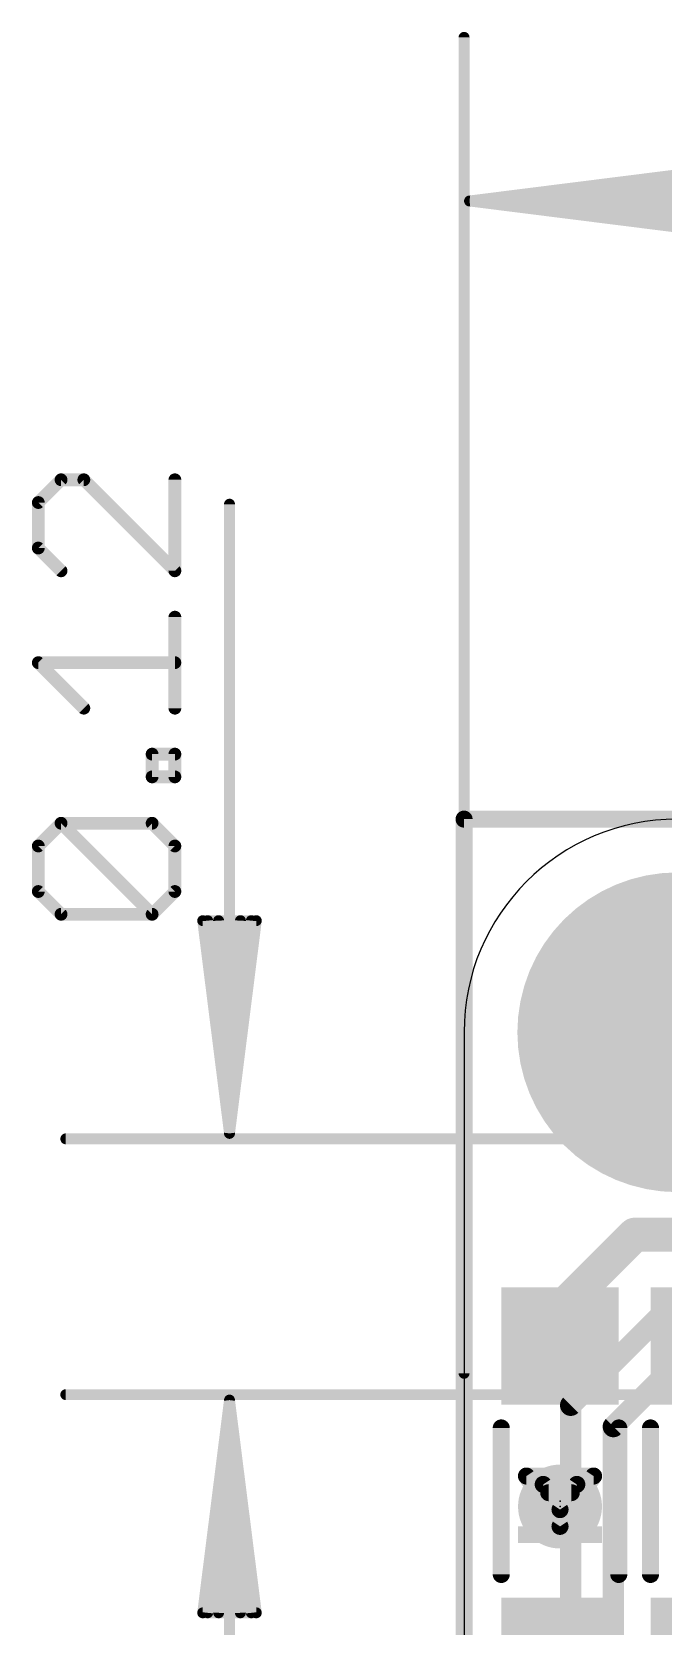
# Model space of a CAD drawing. Extents: x -6 to 62.2, y -4.9 to 32.6.
# Drawn here: x -5.15 to 2.37, y 13.24 to 32.24 of the extents above; entities that cross this region are included whole.
import ezdxf

# ---------------------------------------------------------------- set-up
doc = ezdxf.new("R2010")
doc.units = 0
for name, color, linetype in [('1', 12, 'CONTINUOUS'), ('16', 132, 'CONTINUOUS'), ('17', 110, 'CONTINUOUS'), ('20', 53, 'CONTINUOUS'), ('21', 40, 'CONTINUOUS'), ('23', 53, 'CONTINUOUS'), ('47', 253, 'CONTINUOUS')]:
    doc.layers.add(name, color=color, linetype=linetype)

# ---------------------------------------------------------------- blocks, each defined once
blk = doc.blocks.new('RECT')
blk.add_solid([(-0.5, -0.5), (0.5, -0.5), (-0.5, 0.5), (0.5, 0.5)])
blk = doc.blocks.new('PIE')
at = {"const_width": 0.5}
blk.add_lwpolyline([(0, -0.25, 1), (0, 0.25, 1), (0, -0.25)], format="xyb", dxfattribs=at)
blk = doc.blocks.new('ROUNDP')
at = {"const_width": 0.5}
blk.add_lwpolyline([(0, -0.25, 1), (0, 0.25, 1), (0, -0.25)], format="xyb", dxfattribs=at)

msp = doc.modelspace()

# ---------------------------------------------------------------- linework, layer by layer
at = {"layer": '1'}
for points, const_width in [([(0, 22.86), (0, 0)], 0.2032), ([(50.8, 22.86), (0, 22.86)], 0.2032), ([(1.143, 17.018), (2.032, 17.907)], 0.4064), ([(2.032, 17.907), (3.429, 17.907)], 0.4064), ([(1.143, 16.582), (1.143, 17.018)], 0.4064)]:
    msp.add_lwpolyline(points, dxfattribs=dict(at, const_width=const_width))
for points, const_width in [([(0.0508, 22.86, 1), (-0.0508, 22.86)], 0.1016), ([(0, 22.9108, 1), (0, 22.8092)], 0.1016), ([(2.032, 18.0086, 1), (2.032, 17.8054)], 0.2032), ([(2.1038, 17.8352, 1), (1.9602, 17.9788)], 0.2032), ([(1.2446, 17.018, 1), (1.0414, 17.018)], 0.2032), ([(1.0712, 17.0898, 1), (1.2148, 16.9462)], 0.2032), ([(1.0414, 16.582, 1), (1.2446, 16.582)], 0.2032)]:
    msp.add_lwpolyline(points, format="xyb", dxfattribs=dict(at, const_width=const_width))
at = {"layer": '16'}
for points, const_width in [([(0, 0), (0, 22.86)], 0.2032), ([(0, 22.86), (50.8, 22.86)], 0.2032), ([(5.08, 19.685), (1.27, 15.875)], 0.254), ([(5.334, 19.177), (1.778, 15.621)], 0.254), ([(1.27, 15.875), (1.27, 6.35)], 0.254), ([(1.778, 15.621), (1.778, 8.382)], 0.254)]:
    msp.add_lwpolyline(points, dxfattribs=dict(at, const_width=const_width))
for points, const_width in [([(0.0508, 22.86, 1), (-0.0508, 22.86)], 0.1016), ([(0, 22.9108, 1), (0, 22.8092)], 0.1016), ([(1.3335, 15.875, 1), (1.2065, 15.875)], 0.127), ([(1.2251, 15.9199, 1), (1.3149, 15.8301)], 0.127), ([(1.8415, 15.621, 1), (1.7145, 15.621)], 0.127), ([(1.7331, 15.6659, 1), (1.8229, 15.5761)], 0.127)]:
    msp.add_lwpolyline(points, format="xyb", dxfattribs=dict(at, const_width=const_width))
at = {"layer": '20'}
msp.add_line((0, 20.32), (0, 2.54), dxfattribs=at)
msp.add_arc((2.54, 20.32), 2.54, 90, 180, dxfattribs=at)
at = {"layer": '21', "const_width": 0.2032}
for points in [[(0.443, 13.859), (0.443, 15.605)], [(1.843, 15.605), (1.843, 13.859)], [(2.221, 13.859), (2.221, 15.605)], [(1.143, 14.432), (0.743, 15.032)], [(0.743, 15.032), (1.543, 15.032)], [(1.143, 14.632), (0.943, 14.932)], [(0.943, 14.932), (1.343, 14.932)], [(1.543, 15.032), (1.143, 14.432)], [(1.343, 14.932), (1.143, 14.632)], [(1.0086, 14.8336), (1.2774, 14.8336)]]:
    msp.add_lwpolyline(points, dxfattribs=at)
at = {"layer": '21', "const_width": 0.1016}
for points in [[(0.4938, 15.605, 1), (0.3922, 15.605)], [(1.8938, 15.605, 1), (1.7922, 15.605)], [(2.2718, 15.605, 1), (2.1702, 15.605)], [(0.7853, 15.0602, 1), (0.7007, 15.0038)], [(0.743, 15.0828, 1), (0.743, 14.9812)], [(0.9853, 14.9602, 1), (0.9007, 14.9038)], [(0.943, 14.9828, 1), (0.943, 14.8812)], [(1.3853, 14.9038, 1), (1.3007, 14.9602)], [(1.343, 14.8812, 1), (1.343, 14.9828)], [(1.5853, 15.0038, 1), (1.5007, 15.0602)], [(1.543, 14.9812, 1), (1.543, 15.0828)], [(1.0086, 14.8844, 1), (1.0086, 14.7828)], [(1.2774, 14.7828, 1), (1.2774, 14.8844)], [(1.1007, 14.6602, 1), (1.1853, 14.6038)], [(1.1007, 14.6038, 1), (1.1853, 14.6602)], [(1.1007, 14.4602, 1), (1.1853, 14.4038)], [(1.1007, 14.4038, 1), (1.1853, 14.4602)], [(0.3922, 13.859, 1), (0.4938, 13.859)], [(1.7922, 13.859, 1), (1.8938, 13.859)], [(2.1702, 13.859, 1), (2.2718, 13.859)]]:
    msp.add_lwpolyline(points, format="xyb", dxfattribs=at)
at = {"layer": '23'}
for p in [(1.143, 14.732), (1.143, 14.6685)]:
    msp.add_point(p, dxfattribs=at)
at = {"layer": '47'}
for points, const_width in [([(0, 16.256), (0, 32.176)], 0.13), ([(0.065, 30.226), (2.6, 30.5452)], 0.13), ([(0.065, 30.226), (2.6, 30.486)], 0.13), ([(0.065, 30.226), (2.6, 30.356)], 0.13), ([(0.065, 30.226), (50.735, 30.226)], 0.13), ([(2.6, 29.9068), (0.065, 30.226)], 0.13), ([(2.6, 30.096), (0.065, 30.226)], 0.13), ([(2.6, 29.966), (0.065, 30.226)], 0.13), ([(-4.8005, 26.9038), (-5.0717, 26.6326)], 0.1524), ([(-4.5294, 26.9038), (-4.8005, 26.9038)], 0.1524), ([(-3.4447, 25.8191), (-4.5294, 26.9038)], 0.1524), ([(-3.4447, 26.9038), (-3.4447, 25.8191)], 0.1524), ([(-5.0717, 26.6326), (-5.0717, 26.0903)], 0.1524), ([(-2.794, 19.115), (-2.794, 26.6128)], 0.13), ([(-5.0717, 26.0903), (-4.8005, 25.8191)], 0.1524), ([(-3.4447, 24.1819), (-3.4447, 25.2666)], 0.1524), ([(-4.5294, 24.1819), (-5.0717, 24.7243)], 0.1524), ([(-5.0717, 24.7243), (-3.4447, 24.7243)], 0.1524), ([(-3.7159, 23.3634), (-3.7159, 23.6345)], 0.1524), ([(-3.7159, 23.6345), (-3.4447, 23.6345)], 0.1524), ([(-3.4447, 23.6345), (-3.4447, 23.3634)], 0.1524), ([(-3.4447, 23.3634), (-3.7159, 23.3634)], 0.1524), ([(-5.0717, 22.5397), (-4.8005, 22.8109)], 0.1524), ([(-4.8005, 22.8109), (-3.7159, 22.8109)], 0.1524), ([(-3.7159, 21.7262), (-4.8005, 22.8109)], 0.1524), ([(-3.7159, 22.8109), (-3.4447, 22.5397)], 0.1524), ([(-5.0717, 21.9974), (-5.0717, 22.5397)], 0.1524), ([(-3.4447, 22.5397), (-3.4447, 21.9974)], 0.1524), ([(-4.8005, 21.7262), (-5.0717, 21.9974)], 0.1524), ([(-3.4447, 21.9974), (-3.7159, 21.7262)], 0.1524), ([(-3.7159, 21.7262), (-4.8005, 21.7262)], 0.1524), ([(-2.794, 19.115), (-3.1132, 21.65)], 0.13), ([(-3.1132, 21.65), (-2.4748, 21.65)], 0.13), ([(-2.794, 19.115), (-3.054, 21.65)], 0.13), ([(-2.794, 19.115), (-2.924, 21.65)], 0.13), ([(-2.4748, 21.65), (-2.794, 19.115)], 0.13), ([(-2.664, 21.65), (-2.794, 19.115)], 0.13), ([(-2.534, 21.65), (-2.794, 19.115)], 0.13), ([(8.636, 19.05), (-4.744, 19.05)], 0.13), ([(8.636, 16.002), (-4.744, 16.002)], 0.13), ([(-2.794, 15.937), (-3.1132, 13.402)], 0.13), ([(-2.794, 15.937), (-3.054, 13.402)], 0.13), ([(-2.794, 15.937), (-2.924, 13.402)], 0.13), ([(-2.794, 15.937), (-2.794, 10.802)], 0.13), ([(-2.4748, 13.402), (-2.794, 15.937)], 0.13), ([(-2.664, 13.402), (-2.794, 15.937)], 0.13), ([(-2.534, 13.402), (-2.794, 15.937)], 0.13), ([(-3.1132, 13.402), (-2.4748, 13.402)], 0.13)]:
    msp.add_lwpolyline(points, dxfattribs=dict(at, const_width=const_width))
for points, const_width in [([(0.0325, 32.176, 1), (-0.0325, 32.176)], 0.065), ([(0.065, 30.2585, 1), (0.065, 30.1935)], 0.065), ([(0.0691, 30.2582, 1), (0.0609, 30.1938)], 0.065), ([(0.0633, 30.2585, 1), (0.0667, 30.1935)], 0.065), ([(0.0667, 30.2585, 1), (0.0633, 30.1935)], 0.065), ([(0.0683, 30.2583, 1), (0.0617, 30.1937)], 0.065), ([(0.0617, 30.2583, 1), (0.0683, 30.1937)], 0.065), ([(0.0609, 30.2582, 1), (0.0691, 30.1938)], 0.065), ([(-4.8005, 26.9419, 1), (-4.8005, 26.8657)], 0.0762), ([(-4.7736, 26.8768, 1), (-4.8275, 26.9307)], 0.0762), ([(-4.5024, 26.9307, 1), (-4.5563, 26.8768)], 0.0762), ([(-4.5294, 26.8657, 1), (-4.5294, 26.9419)], 0.0762), ([(-3.4066, 26.9038, 1), (-3.4828, 26.9038)], 0.0762), ([(-5.0336, 26.6326, 1), (-5.1098, 26.6326)], 0.0762), ([(-5.0986, 26.6595, 1), (-5.0447, 26.6056)], 0.0762), ([(-2.7615, 26.6128, 1), (-2.8265, 26.6128)], 0.065), ([(-5.0447, 26.1172, 1), (-5.0986, 26.0633)], 0.0762), ([(-5.1098, 26.0903, 1), (-5.0336, 26.0903)], 0.0762), ([(-4.8275, 25.7921, 1), (-4.7736, 25.846)], 0.0762), ([(-3.4828, 25.8191, 1), (-3.4066, 25.8191)], 0.0762), ([(-3.4716, 25.7921, 1), (-3.4178, 25.846)], 0.0762), ([(-3.4066, 25.2666, 1), (-3.4828, 25.2666)], 0.0762), ([(-5.0447, 24.7512, 1), (-5.0986, 24.6973)], 0.0762), ([(-5.0717, 24.7624, 1), (-5.0717, 24.6862)], 0.0762), ([(-3.4447, 24.6862, 1), (-3.4447, 24.7624)], 0.0762), ([(-4.5563, 24.155, 1), (-4.5024, 24.2089)], 0.0762), ([(-3.4828, 24.1819, 1), (-3.4066, 24.1819)], 0.0762), ([(-3.6778, 23.6345, 1), (-3.754, 23.6345)], 0.0762), ([(-3.7159, 23.6726, 1), (-3.7159, 23.5964)], 0.0762), ([(-3.4066, 23.6345, 1), (-3.4828, 23.6345)], 0.0762), ([(-3.4447, 23.5964, 1), (-3.4447, 23.6726)], 0.0762), ([(-3.7159, 23.4015, 1), (-3.7159, 23.3253)], 0.0762), ([(-3.754, 23.3634, 1), (-3.6778, 23.3634)], 0.0762), ([(-3.4828, 23.3634, 1), (-3.4066, 23.3634)], 0.0762), ([(-3.4447, 23.3253, 1), (-3.4447, 23.4015)], 0.0762), ([(-4.7736, 22.8378, 1), (-4.8275, 22.7839)], 0.0762), ([(-4.8005, 22.849, 1), (-4.8005, 22.7728)], 0.0762), ([(-4.7736, 22.7839, 1), (-4.8275, 22.8378)], 0.0762), ([(-3.6889, 22.8378, 1), (-3.7428, 22.7839)], 0.0762), ([(-3.7159, 22.7728, 1), (-3.7159, 22.849)], 0.0762), ([(-5.0336, 22.5397, 1), (-5.1098, 22.5397)], 0.0762), ([(-3.4066, 22.5397, 1), (-3.4828, 22.5397)], 0.0762), ([(-5.0986, 22.5666, 1), (-5.0447, 22.5128)], 0.0762), ([(-3.4716, 22.5128, 1), (-3.4178, 22.5666)], 0.0762), ([(-5.0447, 22.0243, 1), (-5.0986, 21.9704)], 0.0762), ([(-3.4178, 21.9704, 1), (-3.4716, 22.0243)], 0.0762), ([(-5.1098, 21.9974, 1), (-5.0336, 21.9974)], 0.0762), ([(-3.4828, 21.9974, 1), (-3.4066, 21.9974)], 0.0762), ([(-4.8005, 21.7643, 1), (-4.8005, 21.6881)], 0.0762), ([(-4.8275, 21.6993, 1), (-4.7736, 21.7531)], 0.0762), ([(-3.7428, 21.7531, 1), (-3.6889, 21.6993)], 0.0762), ([(-3.7428, 21.6993, 1), (-3.6889, 21.7531)], 0.0762), ([(-3.7159, 21.6881, 1), (-3.7159, 21.7643)], 0.0762), ([(-3.081, 21.6541, 1), (-3.1455, 21.6459)], 0.065), ([(-3.1132, 21.6825, 1), (-3.1132, 21.6175)], 0.065), ([(-3.0217, 21.6533, 1), (-3.0863, 21.6467)], 0.065), ([(-2.8915, 21.6517, 1), (-2.9565, 21.6483)], 0.065), ([(-2.6315, 21.6483, 1), (-2.6965, 21.6517)], 0.065), ([(-2.5017, 21.6467, 1), (-2.5663, 21.6533)], 0.065), ([(-2.4425, 21.6459, 1), (-2.507, 21.6541)], 0.065), ([(-2.4748, 21.6175, 1), (-2.4748, 21.6825)], 0.065), ([(-4.744, 19.0825, 1), (-4.744, 19.0175)], 0.065), ([(-2.8262, 19.1191, 1), (-2.7618, 19.1109)], 0.065), ([(-2.8263, 19.1183, 1), (-2.7617, 19.1117)], 0.065), ([(-2.8265, 19.1133, 1), (-2.7615, 19.1167)], 0.065), ([(-2.8265, 19.1167, 1), (-2.7615, 19.1133)], 0.065), ([(-2.8265, 19.115, 1), (-2.7615, 19.115)], 0.065), ([(-2.8263, 19.1117, 1), (-2.7617, 19.1183)], 0.065), ([(-2.8262, 19.1109, 1), (-2.7618, 19.1191)], 0.065), ([(-0.0325, 16.256, 1), (0.0325, 16.256)], 0.065), ([(-4.744, 16.0345, 1), (-4.744, 15.9695)], 0.065), ([(-2.7615, 15.937, 1), (-2.8265, 15.937)], 0.065), ([(-2.7618, 15.9411, 1), (-2.8262, 15.9329)], 0.065), ([(-2.7615, 15.9353, 1), (-2.8265, 15.9387)], 0.065), ([(-2.7615, 15.9387, 1), (-2.8265, 15.9353)], 0.065), ([(-2.7617, 15.9403, 1), (-2.8263, 15.9337)], 0.065), ([(-2.7617, 15.9337, 1), (-2.8263, 15.9403)], 0.065), ([(-2.7618, 15.9329, 1), (-2.8262, 15.9411)], 0.065), ([(-3.1455, 13.4061, 1), (-3.081, 13.3979)], 0.065), ([(-3.1132, 13.4345, 1), (-3.1132, 13.3695)], 0.065), ([(-3.0863, 13.4053, 1), (-3.0217, 13.3987)], 0.065), ([(-2.9565, 13.4037, 1), (-2.8915, 13.4003)], 0.065), ([(-2.6965, 13.4003, 1), (-2.6315, 13.4037)], 0.065), ([(-2.5663, 13.3987, 1), (-2.5017, 13.4053)], 0.065), ([(-2.507, 13.3979, 1), (-2.4425, 13.4061)], 0.065), ([(-2.4748, 13.3695, 1), (-2.4748, 13.4345)], 0.065)]:
    msp.add_lwpolyline(points, format="xyb", dxfattribs=dict(at, const_width=const_width))

# ---------------------------------------------------------------- block references
at = {"layer": '1', "xscale": 1.4, "yscale": 1.4, "rotation": 180}
for p in [(1.143, 16.582), (2.921, 16.582), (1.143, 12.882), (2.921, 12.882)]:
    msp.add_blockref('RECT', p, dxfattribs=at)
at = {"layer": '1'}
msp.add_blockref('PIE', (1.143, 14.6685), dxfattribs=at)
at = {"layer": '17', "xscale": 3.81, "yscale": 3.81}
msp.add_blockref('ROUNDP', (2.54, 20.32), dxfattribs=at)
msp.add_blockref('ROUNDP', (2.54, 20.32), dxfattribs=at)
at = {"layer": '21', "xscale": 0.2, "rotation": 90}
msp.add_blockref('RECT', (1.143, 14.332), dxfattribs=at)

doc.saveas('drawing.dxf')
